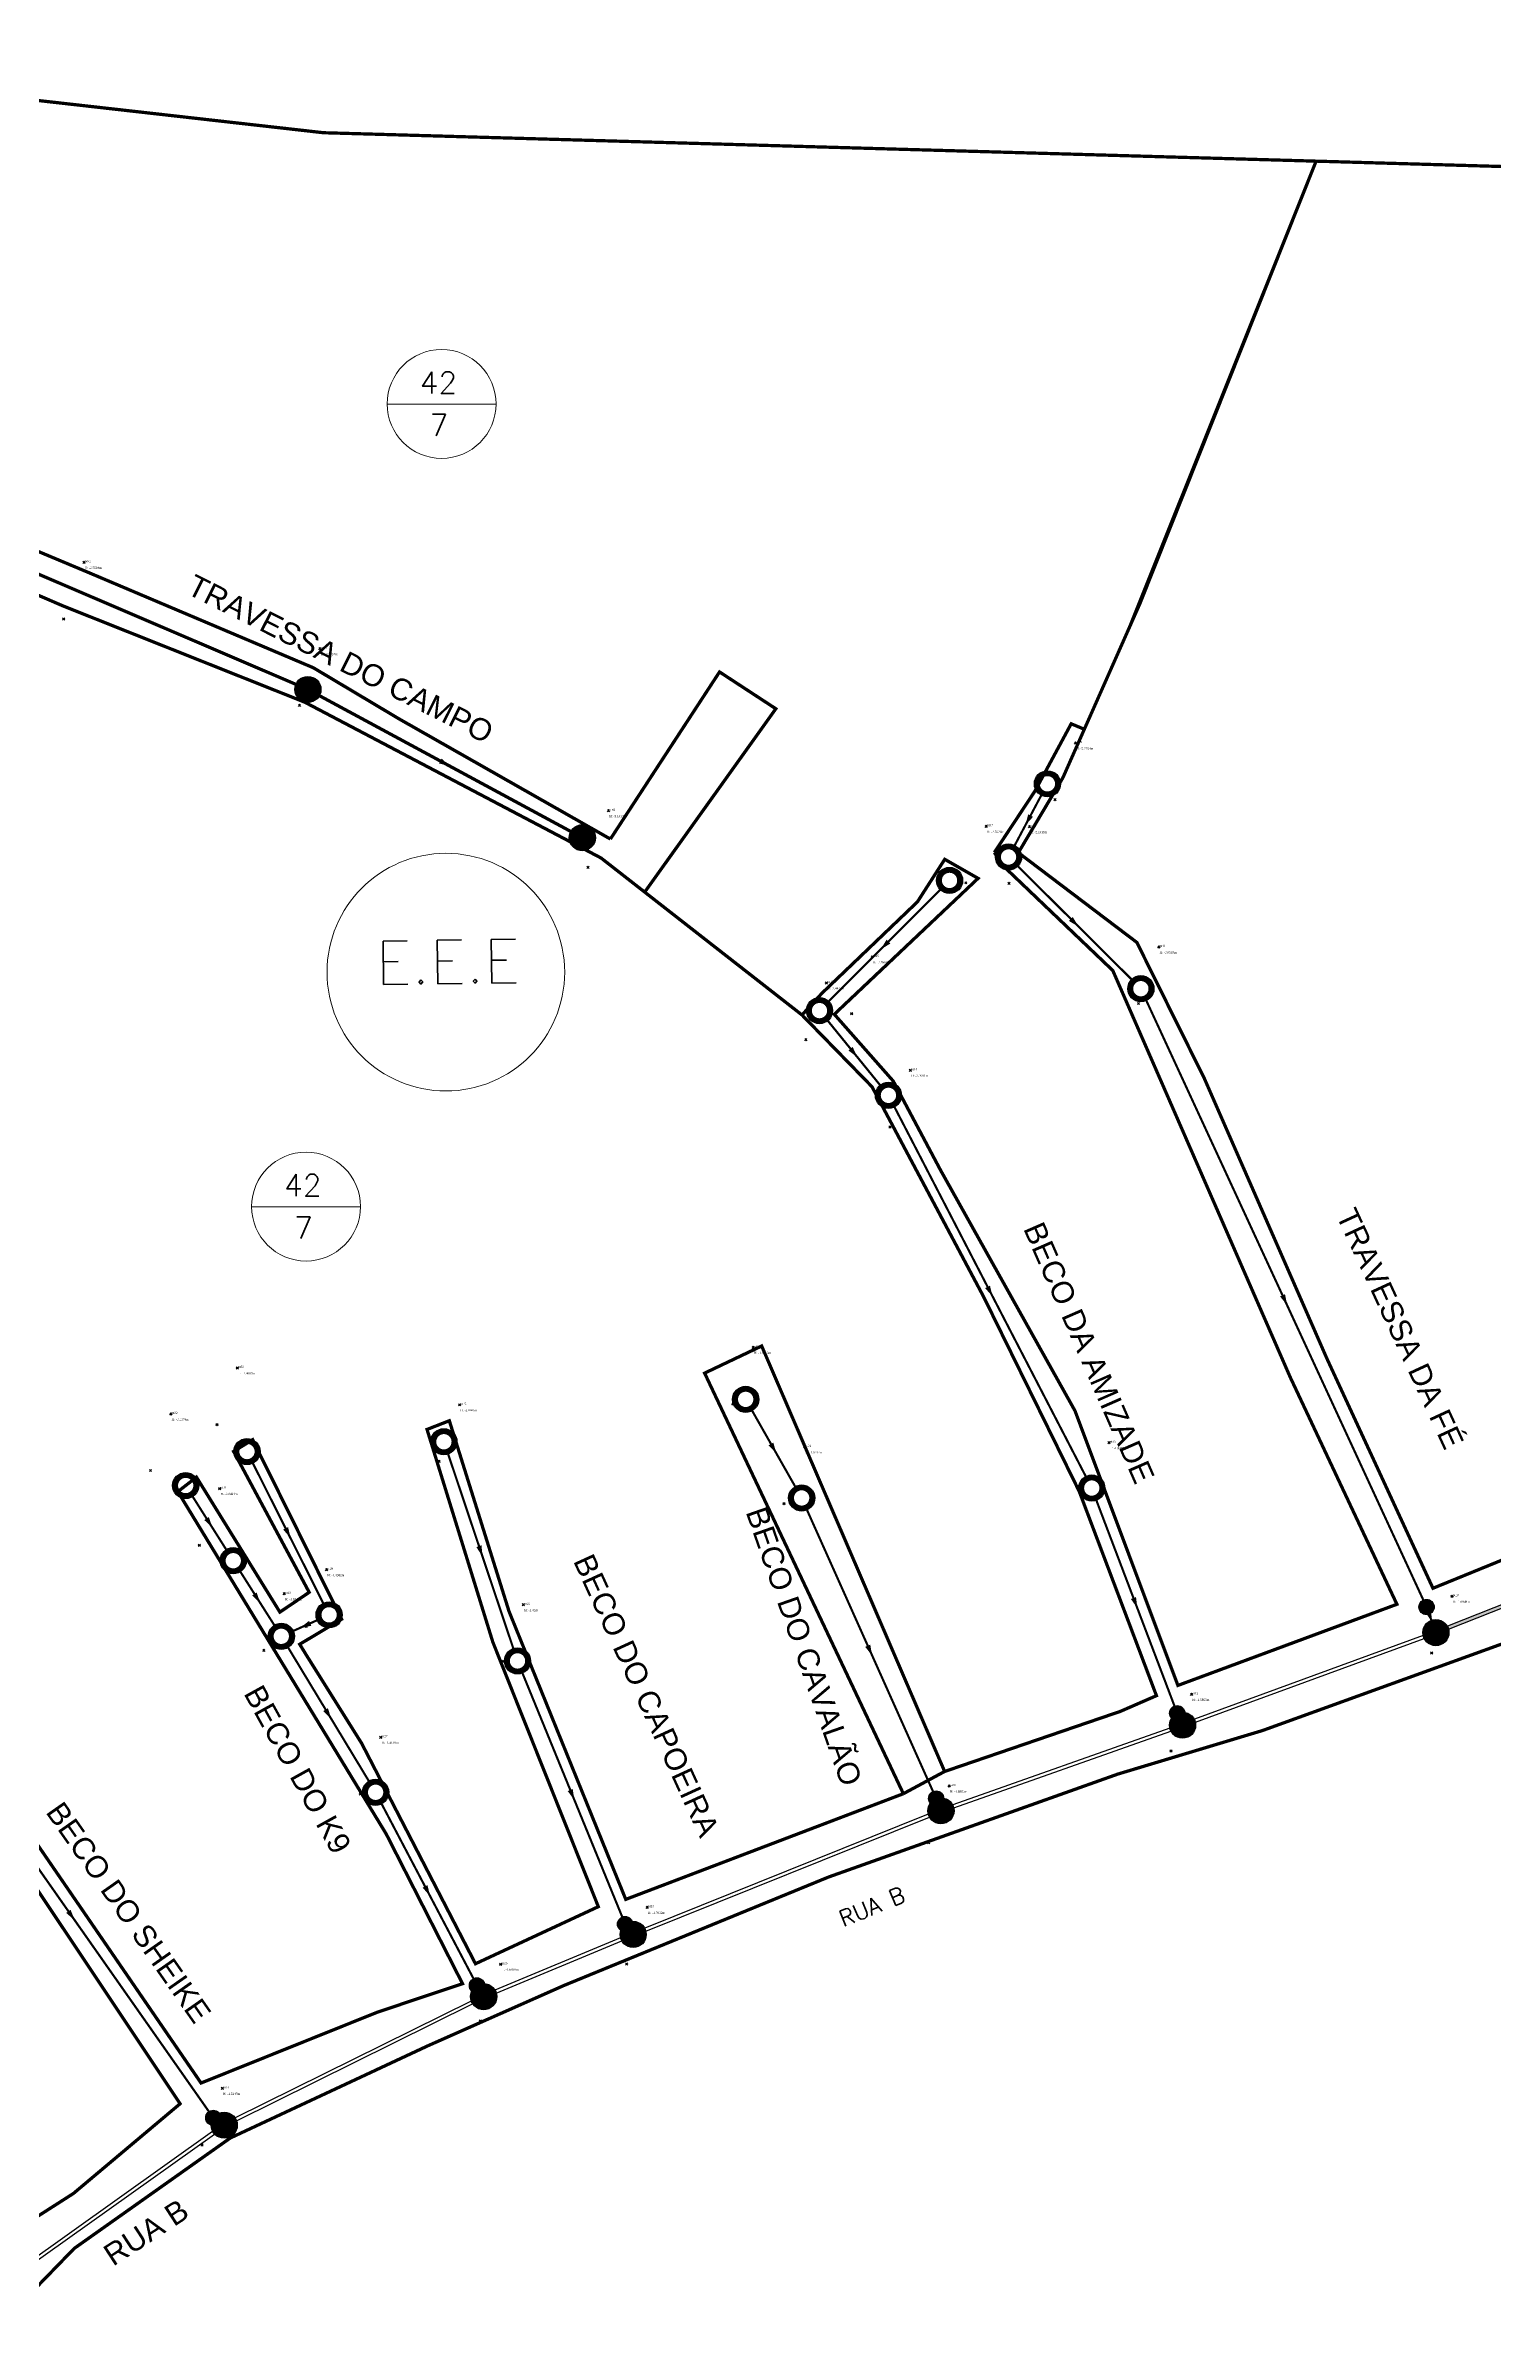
# Model space of a CAD drawing. Extents: x -44 to 717176, y -20 to 14707758.
# Drawn here: x 358233.4 to 358366.4, y 7353763.7 to 7353973.8 of the extents above; entities that cross this region are included whole.
import ezdxf
from ezdxf.enums import TextEntityAlignment as Align

# ---------------------------------------------------------------- set-up
doc = ezdxf.new("R2010")
doc.units = 0
doc.set_wipeout_variables(frame=1)
doc.header["$PDMODE"] = 3
doc.header["$PDSIZE"] = 0.1
doc.linetypes.add('LIN0', pattern=[0])
for name, color, linetype in [('0-quadras', 5, 'Continuous'), ('A_Alerta', 2, 'Continuous'), ('Heights', 7, 'Continuous'), ('LISTAGEM_TEXTO', 7, 'Continuous'), ('PONTOS-CAIXAS_U', 1, 'Continuous'), ('PS_IND_FLUXO', 3, 'Continuous'), ('PS_PONTOS_IDENTIFICACAO_TXT', 7, 'Continuous'), ('QUADRA-DEF', 7, 'Continuous'), ('Survey.td2', 7, 'Continuous'), ('Survey.td2_Mark', 7, 'Continuous'), ('TEXTO', 7, 'Continuous'), ('TUBO_PVC', 1, 'Continuous'), ('TXT-LOGRAD', 3, 'Continuous')]:
    doc.layers.add(name, color=color, linetype=linetype)
doc.layers.add('COTAS', color=7, linetype='Continuous', lineweight=9)
doc.layers.add('INDICAÇÃO', color=7, linetype='LIN0', lineweight=20, true_color=0xe20ef1)
doc.styles.add('CARIMBO', font='arial.ttf', dxfattribs={"height": 2})
doc.styles.add('SABESP', font='ROMANS.shx', dxfattribs={"height": 2})
doc.styles.get("Standard").update_dxf_attribs({"font": 'times.ttf'})

# ---------------------------------------------------------------- blocks, each defined once
blk = doc.blocks.new('*U778', base_point=(9690.446, 9362.01))
at = {"const_width": 0.24, "flags": 128}
blk.add_lwpolyline([(9690.326, 9362.01, 1), (9690.566, 9362.01, 1)], format="xyb", close=True, dxfattribs=at)
blk.add_circle((9690.446, 9362.01), 0.24)
blk = doc.blocks.new('*U779', base_point=(9690.446, 9362.01))
at = {"const_width": 0.24, "flags": 128}
blk.add_lwpolyline([(9690.326, 9362.01, 1), (9690.566, 9362.01, 1)], format="xyb", close=True, dxfattribs=at)
blk.add_circle((9690.446, 9362.01), 0.24)
blk = doc.blocks.new('*U780', base_point=(9690.446, 9362.01))
at = {"const_width": 0.24, "flags": 128}
blk.add_lwpolyline([(9690.326, 9362.01, 1), (9690.566, 9362.01, 1)], format="xyb", close=True, dxfattribs=at)
blk.add_circle((9690.446, 9362.01), 0.24)
blk = doc.blocks.new('*U781', base_point=(9690.446, 9362.01))
at = {"const_width": 0.24, "flags": 128}
blk.add_lwpolyline([(9690.326, 9362.01, 1), (9690.566, 9362.01, 1)], format="xyb", close=True, dxfattribs=at)
blk.add_circle((9690.446, 9362.01), 0.24)
blk = doc.blocks.new('*U782', base_point=(9690.446, 9362.01))
at = {"const_width": 0.24, "flags": 128}
blk.add_lwpolyline([(9690.326, 9362.01, 1), (9690.566, 9362.01, 1)], format="xyb", close=True, dxfattribs=at)
blk.add_circle((9690.446, 9362.01), 0.24)
blk = doc.blocks.new('*U783', base_point=(9690.446, 9362.01))
at = {"const_width": 0.24, "flags": 128}
blk.add_lwpolyline([(9690.326, 9362.01, 1), (9690.566, 9362.01, 1)], format="xyb", close=True, dxfattribs=at)
blk.add_circle((9690.446, 9362.01), 0.24)
blk = doc.blocks.new('*U814', base_point=(9690.446, 9362.01))
at = {"const_width": 0.24, "flags": 128}
blk.add_lwpolyline([(9690.326, 9362.01, 1), (9690.566, 9362.01, 1)], format="xyb", close=True, dxfattribs=at)
blk.add_circle((9690.446, 9362.01), 0.24)
blk = doc.blocks.new('*U815', base_point=(9690.446, 9362.01))
at = {"const_width": 0.24, "flags": 128}
blk.add_lwpolyline([(9690.326, 9362.01, 1), (9690.566, 9362.01, 1)], format="xyb", close=True, dxfattribs=at)
blk.add_circle((9690.446, 9362.01), 0.24)
blk = doc.blocks.new('*U1393', base_point=(9679.184, 9377.793))
at = {"const_width": 0.1, "flags": 128}
blk.add_lwpolyline([(9678.994, 9377.793, 1), (9679.374, 9377.793, 1)], format="xyb", close=True, dxfattribs=at)
blk.add_circle((9679.184, 9377.793), 0.24)
blk = doc.blocks.new('*U1394', base_point=(9679.184, 9377.793))
at = {"const_width": 0.1, "flags": 128}
blk.add_lwpolyline([(9678.994, 9377.793, 1), (9679.374, 9377.793, 1)], format="xyb", close=True, dxfattribs=at)
blk.add_circle((9679.184, 9377.793), 0.24)
blk = doc.blocks.new('*U1395', base_point=(9679.184, 9377.793))
at = {"const_width": 0.1, "flags": 128}
blk.add_lwpolyline([(9678.994, 9377.793, 1), (9679.374, 9377.793, 1)], format="xyb", close=True, dxfattribs=at)
blk.add_circle((9679.184, 9377.793), 0.24)
blk = doc.blocks.new('*U1396', base_point=(9709.606, 9361.717))
at = {"const_width": 0.14, "flags": 128}
blk.add_lwpolyline([(9709.536, 9361.717, 1), (9709.676, 9361.717, 1)], format="xyb", close=True, dxfattribs=at)
blk.add_circle((9709.606, 9361.717), 0.14)
blk = doc.blocks.new('*U1397', base_point=(9679.184, 9377.793))
at = {"const_width": 0.1, "flags": 128}
blk.add_lwpolyline([(9678.994, 9377.793, 1), (9679.374, 9377.793, 1)], format="xyb", close=True, dxfattribs=at)
blk.add_circle((9679.184, 9377.793), 0.24)
blk = doc.blocks.new('*U1398', base_point=(9679.184, 9377.793))
at = {"const_width": 0.1, "flags": 128}
blk.add_lwpolyline([(9678.994, 9377.793, 1), (9679.374, 9377.793, 1)], format="xyb", close=True, dxfattribs=at)
blk.add_circle((9679.184, 9377.793), 0.24)
blk = doc.blocks.new('*U1399', base_point=(9679.184, 9377.793))
at = {"const_width": 0.1, "flags": 128}
blk.add_lwpolyline([(9678.994, 9377.793, 1), (9679.374, 9377.793, 1)], format="xyb", close=True, dxfattribs=at)
blk.add_circle((9679.184, 9377.793), 0.24)
blk = doc.blocks.new('*U1400', base_point=(9679.184, 9377.793))
at = {"const_width": 0.1, "flags": 128}
blk.add_lwpolyline([(9678.994, 9377.793, 1), (9679.374, 9377.793, 1)], format="xyb", close=True, dxfattribs=at)
blk.add_circle((9679.184, 9377.793), 0.24)
blk = doc.blocks.new('*U1401', base_point=(9709.606, 9361.717))
at = {"const_width": 0.14, "flags": 128}
blk.add_lwpolyline([(9709.536, 9361.717, 1), (9709.676, 9361.717, 1)], format="xyb", close=True, dxfattribs=at)
blk.add_circle((9709.606, 9361.717), 0.14)
blk = doc.blocks.new('*U1402', base_point=(9679.184, 9377.793))
at = {"const_width": 0.1, "flags": 128}
blk.add_lwpolyline([(9678.994, 9377.793, 1), (9679.374, 9377.793, 1)], format="xyb", close=True, dxfattribs=at)
blk.add_circle((9679.184, 9377.793), 0.24)
blk = doc.blocks.new('*U1403', base_point=(9679.184, 9377.793))
at = {"const_width": 0.1, "flags": 128}
blk.add_lwpolyline([(9678.994, 9377.793, 1), (9679.374, 9377.793, 1)], format="xyb", close=True, dxfattribs=at)
blk.add_circle((9679.184, 9377.793), 0.24)
blk = doc.blocks.new('*U1404', base_point=(9709.606, 9361.717))
at = {"const_width": 0.14, "flags": 128}
blk.add_lwpolyline([(9709.536, 9361.717, 1), (9709.676, 9361.717, 1)], format="xyb", close=True, dxfattribs=at)
blk.add_circle((9709.606, 9361.717), 0.14)
blk = doc.blocks.new('*U1405', base_point=(9679.184, 9377.793))
at = {"const_width": 0.1, "flags": 128}
blk.add_lwpolyline([(9678.994, 9377.793, 1), (9679.374, 9377.793, 1)], format="xyb", close=True, dxfattribs=at)
blk.add_circle((9679.184, 9377.793), 0.24)
blk = doc.blocks.new('*U1406', base_point=(9679.184, 9377.793))
at = {"const_width": 0.1, "flags": 128}
blk.add_lwpolyline([(9678.994, 9377.793, 1), (9679.374, 9377.793, 1)], format="xyb", close=True, dxfattribs=at)
blk.add_circle((9679.184, 9377.793), 0.24)
blk = doc.blocks.new('*U1407', base_point=(9709.606, 9361.717))
at = {"const_width": 0.14, "flags": 128}
blk.add_lwpolyline([(9709.536, 9361.717, 1), (9709.676, 9361.717, 1)], format="xyb", close=True, dxfattribs=at)
blk.add_circle((9709.606, 9361.717), 0.14)
blk = doc.blocks.new('*U1408', base_point=(9679.184, 9377.793))
at = {"const_width": 0.1, "flags": 128}
blk.add_lwpolyline([(9678.994, 9377.793, 1), (9679.374, 9377.793, 1)], format="xyb", close=True, dxfattribs=at)
blk.add_circle((9679.184, 9377.793), 0.24)
blk = doc.blocks.new('*U1409', base_point=(9679.184, 9377.793))
at = {"const_width": 0.1, "flags": 128}
blk.add_lwpolyline([(9678.994, 9377.793, 1), (9679.374, 9377.793, 1)], format="xyb", close=True, dxfattribs=at)
blk.add_circle((9679.184, 9377.793), 0.24)
blk = doc.blocks.new('*U1410', base_point=(9679.184, 9377.793))
at = {"const_width": 0.1, "flags": 128}
blk.add_lwpolyline([(9678.994, 9377.793, 1), (9679.374, 9377.793, 1)], format="xyb", close=True, dxfattribs=at)
blk.add_circle((9679.184, 9377.793), 0.24)
blk = doc.blocks.new('*U1411', base_point=(9679.184, 9377.793))
at = {"const_width": 0.1, "flags": 128}
blk.add_lwpolyline([(9678.994, 9377.793, 1), (9679.374, 9377.793, 1)], format="xyb", close=True, dxfattribs=at)
blk.add_circle((9679.184, 9377.793), 0.24)
blk = doc.blocks.new('*U1412', base_point=(9679.184, 9377.793))
at = {"const_width": 0.1, "flags": 128}
blk.add_lwpolyline([(9678.994, 9377.793, 1), (9679.374, 9377.793, 1)], format="xyb", close=True, dxfattribs=at)
blk.add_circle((9679.184, 9377.793), 0.24)
blk = doc.blocks.new('*U1413', base_point=(9679.184, 9377.793))
at = {"const_width": 0.1, "flags": 128}
blk.add_lwpolyline([(9678.994, 9377.793, 1), (9679.374, 9377.793, 1)], format="xyb", close=True, dxfattribs=at)
blk.add_circle((9679.184, 9377.793), 0.24)
blk = doc.blocks.new('*U1414', base_point=(9709.606, 9361.717))
at = {"const_width": 0.14, "flags": 128}
blk.add_lwpolyline([(9709.536, 9361.717, 1), (9709.676, 9361.717, 1)], format="xyb", close=True, dxfattribs=at)
blk.add_circle((9709.606, 9361.717), 0.14)
blk = doc.blocks.new('*U1418', base_point=(9709.606, 9361.717))
at = {"const_width": 0.14, "flags": 128}
blk.add_lwpolyline([(9709.536, 9361.717, 1), (9709.676, 9361.717, 1)], format="xyb", close=True, dxfattribs=at)
blk.add_circle((9709.606, 9361.717), 0.14)

msp = doc.modelspace()

# ---------------------------------------------------------------- hatches: boundary and pattern name
at = {"layer": 'INDICAÇÃO', "true_color": 0xed1f24}
h = msp.add_hatch(color=240, dxfattribs=at)
h.dxf.hatch_style = 1
h.paths.add_polyline_path([(358398.17, 7353842.7), (358397.94, 7353842.93), (358362.13, 7353828.74), (358362.17, 7353828.65, -0.020392), (358362.21, 7353828.56), (358362.24, 7353828.46)])
h.paths.add_polyline_path([(358398.9, 7353842.99), (358399.04, 7353843.12), (358399.03, 7353843.14, -0.020392), (358398.99, 7353843.24), (358398.96, 7353843.33), (358397.94, 7353842.93), (358398.17, 7353842.7)])
h.paths.add_polyline_path([(358359.21, 7353832.53), (358361.44, 7353826.44), (358364.26, 7353827.47), (358362.03, 7353833.56)], flags=9)

# ---------------------------------------------------------------- linework, layer by layer
at = {"layer": '0-quadras', "const_width": 0.3}
for points in [[(358285.27, 7353901.01), (358265.83, 7353912.06), (358258, 7353916.73), (358237.34, 7353925.48), (358211.31, 7353936.39), (358203.36, 7353938.73), (358188.46, 7353942.12), (358189.16, 7353957.42), (358189.65, 7353973.67), (358258.92, 7353965.85), (358350.07, 7353963.24), (358332.98, 7353920.56), (358332.98, 7353920.56)], [(358469.75, 7353875.35), (358463.31, 7353904.35), (358429.83, 7353953.6), (358394.53, 7353961.96), (358350.07, 7353963.24), (358333.9, 7353922.64), (358326.81, 7353906.62), (358322.73, 7353899.76), (358333.61, 7353891.52), (358339.79, 7353879.07), (358351.06, 7353853.32), (358360.8, 7353832.23), (358396.86, 7353846.94)], [(358208.47, 7353933.86), (358235.03, 7353922.4), (358257.21, 7353913.57), (358284.41, 7353899.27), (358302.86, 7353884.86), (358309.29, 7353878.27), (358319.56, 7353858.95), (358328.32, 7353841.12), (358335.41, 7353822.37), (358332.1, 7353820.93), (358315.96, 7353815.41), (358312.17, 7353813.37)], [(358285.27, 7353901.01), (358295.29, 7353916.35), (358300.46, 7353912.97), (358288.42, 7353896.14)], [(358328.78, 7353911.09), (358327.58, 7353911.59), (358324.25, 7353905.41), (358320.52, 7353899.77)], [(358321.46, 7353898.43), (358331.4, 7353888.94), (358347.7, 7353851.59), (358357.49, 7353830.76), (358337.38, 7353823.31), (358327.93, 7353848.52), (358315.58, 7353870.62), (358311.24, 7353878.79), (358305.83, 7353884.92), (358319.03, 7353897.4), (358315.97, 7353899.15), (358313.46, 7353895.24), (358304.71, 7353886.87), (358302.86, 7353884.86), (358284.41, 7353899.27)], [(358320.52, 7353899.77), (358321.46, 7353898.43)], [(358250.36, 7353781.76), (358268.49, 7353790.22), (358280.99, 7353795.76), (358305.3, 7353805.72), (358331.86, 7353815.17), (358345.15, 7353819.17), (358367.66, 7353827.31), (358386.17, 7353835.45), (358408.46, 7353844.07), (358431.58, 7353852.95), (358450.09, 7353860.24), (358465.34, 7353865.83), (358471.89, 7353868.1), (358469.75, 7353875.35), (358464.95, 7353873.07)], [(358312.17, 7353813.37), (358293.92, 7353851.98), (358299.16, 7353854.47), (358315.96, 7353815.41)], [(358312.17, 7353813.37), (358286.68, 7353803.67), (358275.96, 7353830.11), (358270.48, 7353847.61), (358268.43, 7353846.81), (358274.47, 7353827.3), (358284.16, 7353803), (358272.88, 7353797.76), (358262.43, 7353817.99), (358257.31, 7353826.16), (358256.74, 7353827.09), (358260.59, 7353829.39), (358252.42, 7353845.87), (358250.67, 7353844.79), (358257.61, 7353831.86), (358254.92, 7353830.04), (358247.26, 7353842.43), (358245.55, 7353841.1), (358264.68, 7353809.68), (358271.69, 7353795.93), (358263.89, 7353793.32), (358247.68, 7353786.81), (358224.11, 7353821.16)], [(358138.84, 7353587.13), (358135.15, 7353613.19), (358135.44, 7353633.02), (358135.44, 7353650.98), (358140.25, 7353659.31), (358153.75, 7353686.31), (358173.95, 7353708.81), (358201.11, 7353733.36), (358211.49, 7353745.22), (358227.24, 7353762.57), (358236.04, 7353771.63), (358250.36, 7353781.76)]]:
    msp.add_lwpolyline(points, dxfattribs=at)
msp.add_lwpolyline([(358218.71, 7353824.35), (358226.15, 7353814.3), (358245.76, 7353784.91), (358235.96, 7353776.67), (358229.7, 7353772.67), (358196.09, 7353803.34), (358186.79, 7353794.75), (358154.4, 7353816.94), (358161.81, 7353830.89), (358165.98, 7353838.47), (358168.1, 7353842.29), (358175.89, 7353856.37), (358213.1, 7353832.9), (358216.5, 7353831.03), (358215.15, 7353829.83), (358219.6, 7353825.87)], close=True, dxfattribs=at)
at = {"layer": 'COTAS', "ltscale": 4}
for p, q in [((358264.77, 7353940.94), (358274.77, 7353940.94)), ((358252.32, 7353867.26), (358262.32, 7353867.26))]:
    msp.add_line(p, q, dxfattribs=at)
at = {"layer": 'COTAS'}
for centre in [(358269.77, 7353940.95), (358257.32, 7353867.27)]:
    msp.add_circle(centre, 5, dxfattribs=at)
at = {"layer": 'LISTAGEM_TEXTO', "const_width": 1.5}
msp.add_lwpolyline([(358273.37, 7353795.17), (358273.63, 7353794.74)], dxfattribs=at)
at = {"layer": 'PS_IND_FLUXO'}
for points in [[(358269.65, 7353908.17, 0.5, 0, 0), (358270.53, 7353907.7, 0, 0, 0)], [(358323.85, 7353903.16, 0.5, 0, 0), (358323.38, 7353902.28, 0, 0, 0)], [(358327.55, 7353893.67, 0.5, 0, 0), (358328.26, 7353892.96, 0, 0, 0)], [(358310.8, 7353891.59, 0.5, 0, 0), (358310.09, 7353890.88, 0, 0, 0)], [(358307.32, 7353881.76, 0.5, 0, 0), (358307.95, 7353880.98, 0, 0, 0)], [(358319.9, 7353859.9, 0.5, 0, 0), (358320.36, 7353859.01, 0, 0, 0)], [(358346.99, 7353859.12, 0.5, 0, 0), (358347.41, 7353858.21, 0, 0, 0)], [(358300.01, 7353845.48, 0.5, 0, 0), (358300.51, 7353844.61, 0, 0, 0)], [(358248.19, 7353838.63, 0.5, 0, 0), (358248.72, 7353837.79, 0, 0, 0)], [(358255.45, 7353837.73, 0.5, 0, 0), (358255.9, 7353836.84, 0, 0, 0)], [(358273.2, 7353836.09, 0.5, 0, 0), (358273.52, 7353835.15, 0, 0, 0)], [(358252.58, 7353831.71, 0.5, 0, 0), (358253.11, 7353830.87, 0, 0, 0)], [(358333.3, 7353831.33, 0.5, 0, 0), (358333.66, 7353830.39, 0, 0, 0)], [(358360.39, 7353830.04, 0.5, 0, 0), (358360.73, 7353829.1, 0, 0, 0)], [(358257.7, 7353829.01, 0.5, 0, 0), (358256.79, 7353828.6, 0, 0, 0)], [(358308.9, 7353826.95, 0.5, 0, 0), (358309.31, 7353826.04, 0, 0, 0)], [(358352.27, 7353823.46, 0, 0, 0), (358348.51, 7353822.08, 0.5, 0, 0), (358347.57, 7353821.74, 0, 0, 0)], [(358259.12, 7353821.09, 0.5, 0, 0), (358259.64, 7353820.23, 0, 0, 0)], [(358337.5, 7353820.35, 0.5, 0, 0), (358337.91, 7353819.44, 0, 0, 0)], [(358329.54, 7353815.25, 0, 0, 0), (358325.77, 7353813.91, 0.5, 0, 0), (358324.83, 7353813.58, 0, 0, 0)], [(358281.58, 7353813.71, 0.5, 0, 0), (358281.96, 7353812.78, 0, 0, 0)], [(358315.35, 7353812.5, 0.5, 0, 0), (358315.71, 7353811.57, 0, 0, 0)], [(358268.25, 7353804.86, 0.5, 0, 0), (358268.71, 7353803.97, 0, 0, 0)], [(358304.33, 7353805.76, 0, 0, 0), (358300.62, 7353804.27, 0.5, 0, 0), (358299.69, 7353803.9, 0, 0, 0)], [(358235.5, 7353802.57, 0.5, 0, 0), (358236.08, 7353801.75, 0, 0, 0)], [(358286.9, 7353801.05, 0.5, 0, 0), (358287.51, 7353800.26, 0, 0, 0)], [(358283.34, 7353797.26, 0, 0, 0), (358279.65, 7353795.73, 0.5, 0, 0), (358278.72, 7353795.34, 0, 0, 0)], [(358273.25, 7353795.38, 0.5, 0, 0), (358273.75, 7353794.52, 0, 0, 0)], [(358264.58, 7353788.69, 0, 0, 0), (358260.99, 7353786.92, 0.5, 0, 0), (358260.1, 7353786.48, 0, 0, 0)], [(358249.18, 7353783.36, 0.5, 0, 0), (358250.01, 7353782.81, 0, 0, 0)], [(358243.02, 7353776.39, 0, 0, 0), (358239.76, 7353774.07, 0.5, 0, 0), (358238.95, 7353773.49, 0, 0, 0)]]:
    msp.add_lwpolyline(points, format="xyseb", dxfattribs=at)
at = {"layer": 'QUADRA-DEF', "linetype": 'Continuous', "lineweight": 0}
msp.add_circle((358270.16, 7353888.79), 10.91, dxfattribs=at)
at = {"layer": 'Survey.td2'}
for p in [(358236.93, 7353926.41, -2.75), (358235.06, 7353921.22, -2.75), (358258.59, 7353918.48, -2.83), (358256.72, 7353913.28, -2.83), (358327.97, 7353909.82, -2.78), (358285.09, 7353903.61, -3.15), (358326.1, 7353904.63, -2.78), (358319.78, 7353902.18, -2.54), (358323.75, 7353902.14, -2.24), (358283.21, 7353898.41, -3.15), (358317.9, 7353896.99, -2.54), (358321.87, 7353896.95, -2.24), (358335.63, 7353891.1, -2.06), (358309.31, 7353890.19, -2.59), (358305.1, 7353887.8, -2.44), (358307.43, 7353884.99, -2.59), (358333.76, 7353885.91, -2.06), (358303.22, 7353882.6, -2.44), (358312.81, 7353879.78, -2.26), (358310.94, 7353874.58, -2.26), (358298.38, 7353854.34, -1.92), (358251.01, 7353852.46, -2.01), (358271.42, 7353849.07, -2), (358296.51, 7353849.14, -1.92), (358244.91, 7353848.23, -2.14), (358249.14, 7353847.26, -2.01), (358303.09, 7353845.21, -1.83), (358331.05, 7353845.6, -1.95), (358243.04, 7353843.04, -2.14), (358269.55, 7353843.88, -2), (358249.39, 7353841.39, -2.04), (358329.18, 7353840.4, -1.95), (358301.21, 7353840.01, -1.83), (358247.52, 7353836.19, -2.04), (358259.2, 7353833.93, -1.5), (358255.32, 7353831.73, -1.62), (358277.28, 7353830.72, -1.45), (358362.55, 7353831.5, -1.69), (358257.33, 7353828.74, -1.5), (358253.44, 7353826.54, -1.62), (358360.68, 7353826.3, -1.69), (358275.4, 7353825.53, -1.45), (358338.63, 7353822.49, -1.59), (358264.18, 7353818.55, -1.46), (358336.75, 7353817.3, -1.59), (358262.31, 7353813.35, -1.46), (358316.38, 7353814.07, -1.89), (358314.5, 7353808.87, -1.89), (358288.65, 7353802.94, -1.7), (358275.19, 7353797.72, -1.69), (358286.77, 7353797.74, -1.7), (358273.32, 7353792.52, -1.69), (358249.63, 7353786.32, -1.51), (358247.76, 7353781.12, -1.51)]:
    msp.add_point(p, dxfattribs=at)
at = {"layer": 'TUBO_PVC'}
for points, const_width in [([(358208.89, 7353935.54), (358256.39, 7353915.21)], 0.3), ([(358281.64, 7353901.7), (358258.55, 7353914.17)], 0.3), ([(358324.83, 7353905.02), (358322.39, 7353900.42)], 0.2), ([(358322.68, 7353898.52), (358333.13, 7353888.12)], 0.2), ([(358315.56, 7353896.36), (358305.32, 7353886.11)], 0.2), ([(358334.48, 7353886.18), (358359.92, 7353831.14)], 0.2), ([(358305.23, 7353884.33), (358310.04, 7353878.41)], 0.2), ([(358311.35, 7353876.42), (358328.92, 7353842.5)], 0.2), ([(358298.29, 7353848.52), (358302.24, 7353841.56)], 0.2), ([(358270.37, 7353844.55), (358276.36, 7353826.69)], 0.2), ([(358252.44, 7353843.71), (358258.9, 7353830.86)], 0.2), ([(358246.91, 7353840.65), (358250, 7353835.77)], 0.2), ([(358329.89, 7353840.31), (358337.07, 7353821.41)], 0.2), ([(358303.32, 7353839.42), (358314.9, 7353813.56)], 0.2), ([(358251.29, 7353833.75), (358254.41, 7353828.84)], 0.2), ([(358360.46, 7353829.85), (358360.66, 7353829.29)], 0.2), ([(358258.35, 7353829.3), (358256.14, 7353828.31)], 0.2), ([(358255.67, 7353826.8), (358263.09, 7353814.53)], 0.2), ([(358277.19, 7353824.45), (358286.36, 7353802.05)], 0.2), ([(358223.18, 7353820.14), (358248.41, 7353784.18)], 0.2), ([(358337.6, 7353820.12), (358337.81, 7353819.66)], 0.2), ([(358264.26, 7353812.44), (358272.7, 7353796.39)], 0.2), ([(358315.44, 7353812.27), (358315.62, 7353811.8)], 0.2), ([(358287.05, 7353800.85), (358287.36, 7353800.45)], 0.2), ([(358273.37, 7353795.17), (358273.63, 7353794.74)], 0.2), ([(358249.39, 7353783.22), (358249.81, 7353782.94)], 0.2)]:
    msp.add_lwpolyline(points, dxfattribs=dict(at, const_width=const_width))
for points in [[(358399.01, 7353843.19), (358398.96, 7353843.33), (358362.13, 7353828.74), (358362.19, 7353828.6), (358362.24, 7353828.46), (358399.07, 7353843.05)], [(358359.95, 7353827.75), (358359.9, 7353827.89), (358338.89, 7353820.22), (358338.94, 7353820.07), (358338.99, 7353819.93), (358360, 7353827.61)], [(358336.68, 7353819.26), (358336.63, 7353819.4), (358316.7, 7353812.34), (358316.75, 7353812.2), (358316.8, 7353812.06), (358336.73, 7353819.12)], [(358314.5, 7353811.36), (358314.45, 7353811.49), (358288.42, 7353801.04), (358288.47, 7353800.9), (358288.53, 7353800.76), (358314.56, 7353811.22)], [(358286.25, 7353799.99), (358286.2, 7353800.13), (358274.67, 7353795.33), (358274.73, 7353795.2), (358274.79, 7353795.06), (358286.31, 7353799.86)], [(358272.55, 7353794.2), (358272.48, 7353794.34), (358250.81, 7353783.61), (358250.88, 7353783.48), (358250.95, 7353783.34), (358272.62, 7353794.07)], [(358248.83, 7353782.25), (358248.74, 7353782.37), (358231.43, 7353770.04), (358231.51, 7353769.91), (358231.6, 7353769.79), (358248.92, 7353782.13)]]:
    msp.add_lwpolyline(points, close=True, dxfattribs=at)

# ---------------------------------------------------------------- block references
at = {"layer": 'PONTOS-CAIXAS_U', "xscale": 5, "yscale": 5, "zscale": 5}
for name, p in [('*U814', (358257.49, 7353914.74)), ('*U1393', (358325.4, 7353906.08)), ('*U815', (358282.69, 7353901.13)), ('*U1394', (358321.83, 7353899.36)), ('*U1397', (358316.41, 7353897.21)), ('*U1395', (358333.98, 7353887.27)), ('*U1398', (358304.47, 7353885.26)), ('*U1399', (358310.8, 7353877.48)), ('*U1402', (358297.69, 7353849.57)), ('*U1405', (358269.98, 7353845.68)), ('*U1408', (358251.9, 7353844.78)), ('*U1410', (358246.27, 7353841.66)), ('*U1400', (358329.47, 7353841.43)), ('*U1403', (358302.83, 7353840.52)), ('*U1411', (358250.64, 7353834.76)), ('*U1409', (358259.44, 7353829.79)), ('*U1396', (358360.21, 7353830.51)), ('*U1412', (358255.05, 7353827.82)), ('*U783', (358361.07, 7353828.16)), ('*U1406', (358276.74, 7353825.56)), ('*U782', (358337.81, 7353819.66)), ('*U1401', (358337.32, 7353820.76)), ('*U1413', (358263.71, 7353813.5)), ('*U1404', (358315.18, 7353812.92)), ('*U781', (358315.62, 7353811.8)), ('*U1407', (358286.62, 7353801.4)), ('*U780', (358287.36, 7353800.45)), ('*U1414', (358273.02, 7353795.77)), ('*U779', (358273.63, 7353794.74)), ('*U1418', (358248.81, 7353783.61)), ('*U778', (358249.81, 7353782.94))]:
    msp.add_blockref(name, p, dxfattribs=at)

# ---------------------------------------------------------------- texts
at = {"layer": 'A_Alerta', "color": 0, "style": 'CARIMBO'}
for s, rotation, p in [('TRAVESSA DO CAMPO', 333.3192, (358260.49, 7353917.55)), ('BECO DA AMIZADE', 293.6033, (358329.23, 7353853.85)), ('TRAVESSA DA FÉ', 294.8061, (358357.79, 7353856.07)), ('BECO DO CAVALÃO', 289.274, (358303.05, 7353826.9)), ('BECO DO CAPOEIRA', 294.6046, (358288.58, 7353822.39)), ('BECO DO K9', 298.9596, (358256.56, 7353815.6)), ('BECO DO SHEIKE', 305.0508, (358241.04, 7353802.47)), ('RUA B', 33.0934, (358242.63, 7353773.11))]:
    msp.add_text(s, height=2, rotation=rotation, dxfattribs=at).set_placement(p, align=Align.MIDDLE_CENTER)
at = {"layer": 'Heights', "color": 24}
for s, p in [(' H: -2.7504m', (358236.93, 7353925.81, -2.75)), (' H: -2.8337m', (358258.59, 7353917.88, -2.83)), (' H: -2.7764m', (358327.97, 7353909.22, -2.78)), (' H: -3.1453m', (358285.09, 7353903.01, -3.15)), (' H: -2.5426m', (358319.78, 7353901.58, -2.54)), (' H: -2.2438m', (358323.75, 7353901.54, -2.24)), (' H: -2.5909m', (358309.31, 7353889.59, -2.59)), (' H: -2.0567m', (358335.63, 7353890.5, -2.06)), (' H: -2.4424m', (358305.1, 7353887.2, -2.44)), (' H: -2.2601m', (358312.81, 7353879.18, -2.26)), (' H: -1.9233m', (358298.38, 7353853.74, -1.92)), (' H: -2.0087m', (358251.01, 7353851.86, -2.01)), (' H: -2.1374m', (358244.91, 7353847.63, -2.14)), (' H: -2.0045m', (358271.42, 7353848.47, -2)), (' H: -1.8317m', (358303.09, 7353844.61, -1.83)), (' H: -1.9491m', (358331.05, 7353845, -1.95)), (' H: -2.0421m', (358249.39, 7353840.79, -2.04)), (' H: -1.4962m', (358259.2, 7353833.33, -1.5)), (' H: -1.6218m', (358255.32, 7353831.13, -1.62)), (' H: -1.45m', (358277.28, 7353830.12, -1.45)), (' H: -1.6949m', (358362.55, 7353830.9, -1.69)), (' H: -1.5853m', (358338.63, 7353821.89, -1.59)), (' H: -1.4619m', (358264.18, 7353817.95, -1.46)), (' H: -1.8861m', (358316.38, 7353813.47, -1.89)), (' H: -1.7032m', (358288.65, 7353802.34, -1.7)), (' H: -1.6939m', (358275.19, 7353797.12, -1.69)), (' H: -1.5147m', (358249.63, 7353785.72, -1.51))]:
    msp.add_text(s, height=0.2, dxfattribs=at).set_placement(p)
at = {"layer": 'Survey.td2_Mark'}
for s, p in [(' pt62', (358236.93, 7353926.41, -2.75)), (' pt63', (358258.59, 7353918.48, -2.83)), (' pt19', (358327.97, 7353909.82, -2.78)), (' pt64', (358285.09, 7353903.61, -3.15)), (' pt17', (358319.78, 7353902.18, -2.54)), (' pt18', (358323.75, 7353902.14, -2.24)), (' pt11', (358335.63, 7353891.1, -2.06)), (' pt16', (358309.31, 7353890.19, -2.59)), (' pt15', (358305.1, 7353887.8, -2.44)), (' pt14', (358312.81, 7353879.78, -2.26)), (' pt22', (358298.38, 7353854.34, -1.92)), (' pt30', (358251.01, 7353852.46, -2.01)), (' pt25', (358271.42, 7353849.07, -2)), (' pt32', (358244.91, 7353848.23, -2.14)), (' pt21', (358303.09, 7353845.21, -1.83)), (' pt13', (358331.05, 7353845.6, -1.95)), (' pt31', (358249.39, 7353841.39, -2.04)), (' pt29', (358259.2, 7353833.93, -1.5)), (' pt28', (358255.32, 7353831.73, -1.62)), (' pt24', (358277.28, 7353830.72, -1.45)), (' pt10', (358362.55, 7353831.5, -1.69)), (' pt12', (358338.63, 7353822.49, -1.59)), (' pt27', (358264.18, 7353818.55, -1.46)), (' pt20', (358316.38, 7353814.07, -1.89)), (' pt23', (358288.65, 7353802.94, -1.7)), (' pt26', (358275.19, 7353797.72, -1.69)), (' pt33', (358249.63, 7353786.32, -1.51))]:
    msp.add_text(s, height=0.2, dxfattribs=at).set_placement(p)
at = {"layer": 'TEXTO', "style": 'SABESP'}
for s, p in [('42', (358269.48, 7353941.91)), ('7', (358269.54, 7353938.02)), ('42', (358257.03, 7353868.23)), ('7', (358257.09, 7353864.34))]:
    msp.add_text(s, height=2, dxfattribs=at).set_placement(p, align=Align.CENTER)
at = {"layer": 'TXT-LOGRAD', "lineweight": 0, "style": 'SABESP'}
for s, height, rotation, p in [('E.E.E', 4, 0.7793, (358270.33, 7353889.73)), ('RUA B ', 1.5, 22.4365, (358309.76, 7353803.2))]:
    msp.add_text(s, height=height, rotation=rotation, dxfattribs=at).set_placement(p, align=Align.MIDDLE_CENTER)

# ---------------------------------------------------------------- wipeouts: each hides what was drawn before it
msp.add_wipeout([(358281.23, 7353776.4), (358286.23, 7353776.4), (358286.23, 7353778.1), (358281.23, 7353778.1)]).dxf.layer = 'PS_PONTOS_IDENTIFICACAO_TXT'

# ---------------------------------------------------------------- next in the draw order: wipeouts: each hides what was drawn before it
for points in [[(358317.84, 7353804.59), (358322.39, 7353804.59), (358322.39, 7353806.29), (358317.84, 7353806.29)], [(358293.66, 7353796.1), (358305.07, 7353796.1), (358305.07, 7353797.89), (358293.66, 7353797.89)], [(358265.23, 7353781.22), (358276.64, 7353781.22), (358276.64, 7353783.02), (358265.23, 7353783.02)], [(358247.01, 7353776.09), (358252.06, 7353776.09), (358252.06, 7353777.79), (358247.01, 7353777.79)], [(358281.23, 7353774.9), (358284.18, 7353774.9), (358284.18, 7353776.6), (358281.23, 7353776.6)]]:
    msp.add_wipeout(points).dxf.layer = 'PS_PONTOS_IDENTIFICACAO_TXT'

# ---------------------------------------------------------------- next in the draw order: wipeouts: each hides what was drawn before it
for points in [[(358317.84, 7353803.09), (358320.79, 7353803.09), (358320.79, 7353804.79), (358317.84, 7353804.79)], [(358293.66, 7353794.69), (358296.61, 7353794.69), (358296.61, 7353796.39), (358293.66, 7353796.39)], [(358265.23, 7353779.82), (358268.18, 7353779.82), (358268.18, 7353781.52), (358265.23, 7353781.52)], [(358247.01, 7353774.59), (358249.96, 7353774.59), (358249.96, 7353776.29), (358247.01, 7353776.29)], [(358281.23, 7353773.4), (358288.9, 7353773.4), (358288.9, 7353775.1), (358281.23, 7353775.1)]]:
    msp.add_wipeout(points).dxf.layer = 'PS_PONTOS_IDENTIFICACAO_TXT'

# ---------------------------------------------------------------- next in the draw order: wipeouts: each hides what was drawn before it
for points in [[(358317.84, 7353801.59), (358325.55, 7353801.59), (358325.55, 7353803.29), (358317.84, 7353803.29)], [(358293.66, 7353793.19), (358301.37, 7353793.19), (358301.37, 7353794.89), (358293.66, 7353794.89)], [(358265.23, 7353778.32), (358272.98, 7353778.32), (358272.98, 7353780.02), (358265.23, 7353780.02)], [(358247.01, 7353773.09), (358254.72, 7353773.09), (358254.72, 7353774.79), (358247.01, 7353774.79)], [(358281.23, 7353771.9), (358289.09, 7353771.9), (358289.09, 7353773.6), (358281.23, 7353773.6)]]:
    msp.add_wipeout(points).dxf.layer = 'PS_PONTOS_IDENTIFICACAO_TXT'

# ---------------------------------------------------------------- next in the draw order: wipeouts: each hides what was drawn before it
for points in [[(358317.84, 7353800.09), (358325.36, 7353800.09), (358325.36, 7353801.79), (358317.84, 7353801.79)], [(358293.66, 7353791.69), (358301.53, 7353791.69), (358301.53, 7353793.39), (358293.66, 7353793.39)], [(358265.23, 7353776.82), (358273.13, 7353776.82), (358273.13, 7353778.52), (358265.23, 7353778.52)], [(358247.01, 7353771.59), (358254.88, 7353771.59), (358254.88, 7353773.29), (358247.01, 7353773.29)], [(358289.35, 7353772.65), (358292.49, 7353772.65), (358292.49, 7353774.35), (358289.35, 7353774.35)]]:
    msp.add_wipeout(points).dxf.layer = 'PS_PONTOS_IDENTIFICACAO_TXT'

# ---------------------------------------------------------------- next in the draw order: wipeouts: each hides what was drawn before it
for points in [[(358302.02, 7353792.44), (358305.15, 7353792.44), (358305.15, 7353794.14), (358302.02, 7353794.14)], [(358273.62, 7353777.57), (358276.61, 7353777.57), (358276.61, 7353779.27), (358273.62, 7353779.27)], [(358254.91, 7353772.34), (358258.05, 7353772.34), (358258.05, 7353774.04), (358254.91, 7353774.04)]]:
    msp.add_wipeout(points).dxf.layer = 'PS_PONTOS_IDENTIFICACAO_TXT'

doc.saveas('drawing.dxf')
